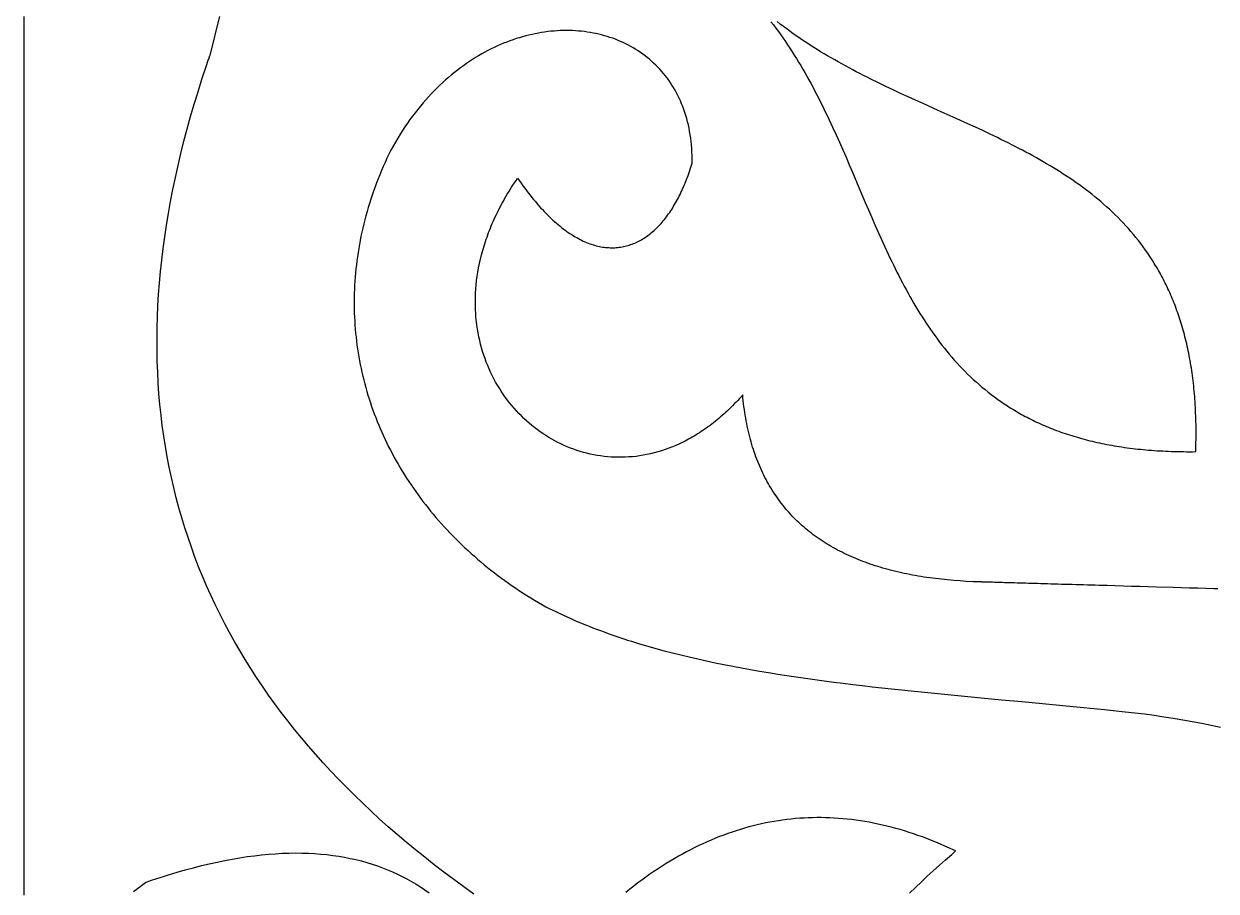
# Model space of a CAD drawing. Extents: x -275 to 275, y -935 to 935.
# Drawn here: x -154.6 to -98.8, y 739.7 to 780.2 of the extents above; entities that cross this region are included whole.
import ezdxf

# ---------------------------------------------------------------- set-up
doc = ezdxf.new("R2010")
doc.units = 0
doc.layers.add('LAYER_1', color=18, linetype='CONTINUOUS')

msp = doc.modelspace()

# ---------------------------------------------------------------- linework, layer by layer
at = {"layer": 'LAYER_1'}
for points in [[(-154.551, 780.593), (-154.551, 780.054), (-154.551, 779.513), (-154.551, 778.968), (-154.551, 778.421), (-154.551, 777.871), (-154.551, 777.319), (-154.551, 776.208), (-154.551, 775.089), (-154.551, 773.963), (-154.551, 772.831), (-154.551, 771.695), (-154.551, 770.554), (-154.551, 768.267), (-154.551, 765.977), (-154.551, 764.833), (-154.551, 763.861), (-154.551, 763.636), (-154.551, 762.556), (-154.551, 761.423), (-154.551, 760.297), (-154.551, 759.177), (-154.551, 758.066), (-154.551, 756.963), (-154.551, 756.415), (-154.551, 755.87), (-154.551, 755.327), (-154.551, 754.788), (-154.551, 754.252), (-154.551, 753.718), (-154.551, 753.188), (-154.551, 752.662), (-154.551, 752.291), (-154.551, 752.104), (-154.551, 751.62), (-154.551, 751.104), (-154.551, 750.593), (-154.551, 750.085), (-154.551, 749.582), (-154.551, 749.083), (-154.551, 748.589), (-154.551, 748.099), (-154.551, 747.614), (-154.551, 747.263), (-154.551, 747.108), (-154.551, 746.658), (-154.551, 746.188), (-154.551, 745.724), (-154.551, 745.264), (-154.551, 744.811), (-154.551, 744.362), (-154.551, 743.92), (-154.551, 743.484), (-154.551, 743.18), (-154.551, 743.007), (-154.551, 742.629), (-154.551, 742.315), (-154.551, 741.773), (-154.551, 741.396), (-154.551, 741.078), (-154.551, 740.871), (-154.551, 740.606), (-154.551, 740.394), (-154.551, 740.097), (-154.551, 739.845), (-154.551, 739.476)], [(-133.498, 739.526), (-133.973, 739.865), (-134.44, 740.206), (-134.9, 740.55), (-135.352, 740.897), (-135.797, 741.246), (-136.234, 741.599), (-136.664, 741.954), (-137.087, 742.312), (-137.502, 742.673), (-137.909, 743.036), (-138.309, 743.403), (-138.701, 743.772), (-139.086, 744.145), (-139.463, 744.52), (-139.832, 744.898), (-140.194, 745.279), (-140.549, 745.662), (-140.895, 746.049), (-141.234, 746.438), (-141.565, 746.831), (-141.889, 747.226), (-142.204, 747.624), (-142.512, 748.025), (-142.813, 748.429), (-143.105, 748.836), (-143.39, 749.246), (-143.667, 749.659), (-143.936, 750.075), (-144.197, 750.493), (-144.45, 750.915), (-144.696, 751.34), (-144.934, 751.767), (-145.163, 752.198), (-145.385, 752.632), (-145.599, 753.068), (-145.805, 753.508), (-146.003, 753.95), (-146.193, 754.396), (-146.375, 754.844), (-146.549, 755.296), (-146.715, 755.751), (-146.872, 756.208), (-147.022, 756.669), (-147.164, 757.133), (-147.298, 757.599), (-147.423, 758.069), (-147.541, 758.542), (-147.65, 759.018), (-147.751, 759.497), (-147.844, 759.979), (-147.929, 760.465), (-148.005, 760.953), (-148.073, 761.444), (-148.133, 761.939), (-148.185, 762.436), (-148.229, 762.937), (-148.264, 763.441), (-148.291, 763.948), (-148.31, 764.458), (-148.32, 764.971), (-148.322, 765.488), (-148.315, 766.007), (-148.3, 766.53), (-148.277, 767.056), (-148.246, 767.585), (-148.206, 768.117), (-148.157, 768.652), (-148.1, 769.191), (-148.035, 769.733), (-147.961, 770.278), (-147.878, 770.826), (-147.787, 771.377), (-147.687, 771.932), (-147.579, 772.49), (-147.463, 773.051), (-147.337, 773.615), (-147.203, 774.183), (-147.061, 774.753), (-146.91, 775.328), (-146.75, 775.905), (-146.581, 776.485), (-146.404, 777.069), (-146.218, 777.656), (-146.024, 778.247), (-145.923, 778.543), (-145.872, 778.692), (-145.859, 778.729), (-145.857, 778.735), (-145.856, 778.74), (-145.853, 778.75), (-145.843, 778.787), (-145.685, 779.39), (-145.532, 779.99), (-145.384, 780.587)], [(-119.602, 780.344), (-119.485, 780.193), (-119.37, 780.041), (-119.257, 779.887), (-119.145, 779.733), (-119.036, 779.577), (-118.927, 779.42), (-118.821, 779.263), (-118.716, 779.104), (-118.612, 778.944), (-118.51, 778.783), (-118.409, 778.621), (-118.31, 778.459), (-118.212, 778.295), (-118.115, 778.131), (-118.02, 777.965), (-117.926, 777.799), (-117.833, 777.633), (-117.741, 777.465), (-117.65, 777.297), (-117.561, 777.128), (-117.472, 776.959), (-117.385, 776.789), (-117.298, 776.618), (-117.212, 776.447), (-117.128, 776.275), (-117.044, 776.102), (-116.961, 775.93), (-116.879, 775.756), (-116.716, 775.409), (-116.556, 775.06), (-116.399, 774.709), (-116.244, 774.358), (-116.09, 774.006), (-115.938, 773.654), (-115.787, 773.301), (-115.487, 772.596), (-115.188, 771.892), (-115.039, 771.541), (-114.888, 771.191), (-114.736, 770.843), (-114.584, 770.497), (-114.429, 770.152), (-114.273, 769.809), (-114.194, 769.638), (-114.114, 769.468), (-114.034, 769.299), (-113.953, 769.13), (-113.871, 768.962), (-113.789, 768.795), (-113.706, 768.628), (-113.622, 768.463), (-113.537, 768.298), (-113.451, 768.133), (-113.365, 767.97), (-113.277, 767.808), (-113.188, 767.646), (-113.099, 767.485), (-113.008, 767.326), (-112.916, 767.167), (-112.823, 767.01), (-112.728, 766.853), (-112.633, 766.698), (-112.536, 766.543), (-112.438, 766.39), (-112.339, 766.238), (-112.238, 766.087), (-112.135, 765.938), (-112.032, 765.789), (-111.926, 765.642), (-111.819, 765.496), (-111.711, 765.352), (-111.601, 765.209), (-111.489, 765.067), (-111.376, 764.927), (-111.261, 764.788), (-111.144, 764.651), (-111.025, 764.515), (-110.904, 764.381), (-110.782, 764.249), (-110.658, 764.118), (-110.531, 763.988), (-110.403, 763.861), (-110.272, 763.735), (-110.14, 763.61), (-110.005, 763.488), (-109.869, 763.367), (-109.73, 763.248), (-109.588, 763.131), (-109.445, 763.016), (-109.299, 762.902), (-109.151, 762.791), (-109.001, 762.681), (-108.848, 762.574), (-108.692, 762.468), (-108.614, 762.416), (-108.534, 762.365), (-108.455, 762.314), (-108.374, 762.264), (-108.293, 762.214), (-108.211, 762.164), (-108.129, 762.115), (-108.045, 762.067), (-107.962, 762.019), (-107.877, 761.972), (-107.792, 761.925), (-107.706, 761.879), (-107.62, 761.834), (-107.532, 761.789), (-107.445, 761.744), (-107.356, 761.7), (-107.267, 761.657), (-107.177, 761.614), (-107.086, 761.572), (-106.995, 761.53), (-106.903, 761.489), (-106.81, 761.449), (-106.716, 761.409), (-106.622, 761.369), (-106.527, 761.331), (-106.431, 761.293), (-106.334, 761.255), (-106.237, 761.218), (-106.139, 761.182), (-106.04, 761.146), (-105.941, 761.111), (-105.84, 761.077), (-105.739, 761.043), (-105.637, 761.01), (-105.534, 760.977), (-105.431, 760.946), (-105.327, 760.914), (-105.222, 760.884), (-105.116, 760.854), (-105.009, 760.824), (-104.901, 760.796), (-104.793, 760.768), (-104.684, 760.74), (-104.574, 760.714), (-104.463, 760.688), (-104.351, 760.662), (-104.239, 760.638), (-104.125, 760.614), (-104.011, 760.59), (-103.896, 760.568), (-103.78, 760.546), (-103.663, 760.525), (-103.546, 760.504), (-103.427, 760.484), (-103.308, 760.465), (-103.187, 760.447), (-103.066, 760.429), (-102.944, 760.412), (-102.821, 760.396), (-102.697, 760.38), (-102.572, 760.365), (-102.446, 760.351), (-102.32, 760.338), (-102.192, 760.325), (-102.063, 760.313), (-101.934, 760.302), (-101.804, 760.292), (-101.672, 760.282), (-101.54, 760.273), (-101.407, 760.265), (-101.272, 760.258), (-101.137, 760.251), (-101.001, 760.245), (-100.864, 760.24), (-100.726, 760.236), (-100.587, 760.232), (-100.447, 760.23), (-100.306, 760.228), (-100.164, 760.226), (-100.021, 760.226), (-99.876, 760.226), (-99.731, 760.228), (-99.727, 760.372), (-99.723, 760.515), (-99.72, 760.658), (-99.718, 760.799), (-99.716, 760.94), (-99.716, 761.079), (-99.716, 761.218), (-99.717, 761.355), (-99.719, 761.492), (-99.722, 761.627), (-99.725, 761.762), (-99.73, 761.896), (-99.735, 762.029), (-99.74, 762.161), (-99.747, 762.292), (-99.754, 762.422), (-99.763, 762.551), (-99.772, 762.679), (-99.781, 762.806), (-99.792, 762.933), (-99.803, 763.058), (-99.815, 763.183), (-99.828, 763.306), (-99.841, 763.429), (-99.855, 763.551), (-99.87, 763.672), (-99.886, 763.792), (-99.902, 763.912), (-99.919, 764.03), (-99.937, 764.148), (-99.956, 764.265), (-99.975, 764.381), (-99.995, 764.496), (-100.016, 764.61), (-100.037, 764.723), (-100.059, 764.836), (-100.082, 764.948), (-100.106, 765.059), (-100.13, 765.169), (-100.155, 765.278), (-100.181, 765.386), (-100.207, 765.494), (-100.234, 765.601), (-100.261, 765.707), (-100.29, 765.812), (-100.319, 765.917), (-100.348, 766.021), (-100.378, 766.124), (-100.409, 766.226), (-100.441, 766.327), (-100.473, 766.428), (-100.506, 766.528), (-100.539, 766.627), (-100.574, 766.726), (-100.608, 766.823), (-100.644, 766.92), (-100.68, 767.017), (-100.716, 767.112), (-100.754, 767.207), (-100.791, 767.301), (-100.83, 767.394), (-100.869, 767.487), (-100.909, 767.579), (-100.949, 767.67), (-100.99, 767.761), (-101.031, 767.851), (-101.073, 767.94), (-101.116, 768.028), (-101.159, 768.116), (-101.203, 768.203), (-101.247, 768.29), (-101.292, 768.376), (-101.337, 768.461), (-101.383, 768.545), (-101.43, 768.629), (-101.477, 768.712), (-101.525, 768.795), (-101.573, 768.877), (-101.622, 768.958), (-101.671, 769.039), (-101.721, 769.119), (-101.771, 769.199), (-101.874, 769.356), (-101.978, 769.51), (-102.084, 769.663), (-102.193, 769.813), (-102.303, 769.961), (-102.416, 770.106), (-102.53, 770.249), (-102.646, 770.39), (-102.764, 770.529), (-102.884, 770.666), (-103.006, 770.801), (-103.129, 770.934), (-103.255, 771.064), (-103.381, 771.193), (-103.51, 771.32), (-103.64, 771.445), (-103.772, 771.568), (-103.906, 771.69), (-104.041, 771.809), (-104.178, 771.927), (-104.316, 772.043), (-104.455, 772.158), (-104.596, 772.27), (-104.739, 772.382), (-104.883, 772.492), (-105.028, 772.6), (-105.174, 772.707), (-105.322, 772.812), (-105.471, 772.916), (-105.622, 773.018), (-105.773, 773.12), (-105.926, 773.22), (-106.08, 773.318), (-106.235, 773.416), (-106.391, 773.512), (-106.548, 773.607), (-106.706, 773.701), (-106.865, 773.795), (-107.026, 773.887), (-107.187, 773.978), (-107.349, 774.068), (-107.511, 774.157), (-107.675, 774.245), (-107.84, 774.333), (-108.005, 774.419), (-108.171, 774.505), (-108.338, 774.59), (-108.506, 774.675), (-108.674, 774.759), (-108.843, 774.842), (-109.012, 774.924), (-109.353, 775.088), (-109.695, 775.25), (-110.04, 775.41), (-110.386, 775.569), (-110.734, 775.727), (-111.082, 775.885), (-111.782, 776.199), (-112.483, 776.514), (-112.834, 776.672), (-113.185, 776.832), (-113.535, 776.993), (-113.884, 777.156), (-114.232, 777.321), (-114.579, 777.488), (-114.924, 777.658), (-115.096, 777.744), (-115.267, 777.83), (-115.439, 777.918), (-115.609, 778.006), (-115.779, 778.095), (-115.949, 778.186), (-116.117, 778.277), (-116.285, 778.369), (-116.453, 778.462), (-116.62, 778.556), (-116.786, 778.651), (-116.951, 778.748), (-117.116, 778.845), (-117.279, 778.944), (-117.442, 779.044), (-117.604, 779.146), (-117.765, 779.248), (-117.925, 779.352), (-118.084, 779.458), (-118.242, 779.565), (-118.399, 779.673), (-118.556, 779.783), (-118.71, 779.894), (-118.864, 780.007), (-119.017, 780.122), (-119.168, 780.238), (-119.319, 780.356)], [(-98.705, 753.804), (-98.889, 753.81), (-99.262, 753.821), (-99.64, 753.832), (-100.021, 753.843), (-100.405, 753.854), (-100.791, 753.865), (-101.568, 753.888), (-102.345, 753.911), (-102.731, 753.922), (-103.116, 753.933), (-103.497, 753.945), (-103.874, 753.956), (-104.247, 753.967), (-104.431, 753.972), (-104.614, 753.977), (-104.796, 753.983), (-104.976, 753.988), (-105.154, 753.993), (-105.33, 753.998), (-105.505, 754.003), (-105.677, 754.008), (-105.848, 754.013), (-106.016, 754.018), (-106.182, 754.023), (-106.345, 754.028), (-106.506, 754.033), (-106.665, 754.037), (-106.821, 754.042), (-106.974, 754.046), (-107.124, 754.051), (-107.272, 754.055), (-107.416, 754.059), (-107.557, 754.063), (-107.695, 754.067), (-107.83, 754.071), (-107.961, 754.075), (-108.088, 754.079), (-108.213, 754.083), (-108.333, 754.086), (-108.449, 754.09), (-108.562, 754.093), (-108.671, 754.096), (-108.775, 754.099), (-108.876, 754.102), (-108.972, 754.105), (-109.064, 754.108), (-109.151, 754.11), (-109.234, 754.113), (-109.312, 754.115), (-109.385, 754.117), (-109.454, 754.119), (-109.518, 754.121), (-109.576, 754.123), (-109.63, 754.124), (-109.654, 754.125), (-109.678, 754.126), (-109.7, 754.126), (-109.721, 754.127), (-109.74, 754.127), (-109.758, 754.128), (-109.775, 754.128), (-109.79, 754.129), (-109.804, 754.129), (-109.816, 754.13), (-109.828, 754.13), (-109.837, 754.13), (-109.845, 754.13), (-109.852, 754.131), (-109.857, 754.131), (-109.861, 754.131), (-109.863, 754.131), (-109.864, 754.131), (-110.166, 754.142), (-110.464, 754.157), (-110.758, 754.176), (-111.049, 754.198), (-111.337, 754.223), (-111.62, 754.253), (-111.9, 754.285), (-112.039, 754.303), (-112.176, 754.322), (-112.313, 754.341), (-112.449, 754.361), (-112.584, 754.383), (-112.717, 754.405), (-112.85, 754.428), (-112.982, 754.452), (-113.113, 754.477), (-113.243, 754.503), (-113.372, 754.53), (-113.501, 754.558), (-113.628, 754.587), (-113.754, 754.617), (-113.879, 754.647), (-114.003, 754.679), (-114.127, 754.712), (-114.249, 754.745), (-114.37, 754.78), (-114.491, 754.815), (-114.61, 754.851), (-114.728, 754.889), (-114.845, 754.927), (-114.962, 754.967), (-115.077, 755.007), (-115.191, 755.048), (-115.305, 755.09), (-115.417, 755.134), (-115.528, 755.178), (-115.638, 755.223), (-115.748, 755.269), (-115.856, 755.317), (-115.963, 755.365), (-116.069, 755.414), (-116.174, 755.464), (-116.278, 755.516), (-116.381, 755.568), (-116.483, 755.621), (-116.584, 755.676), (-116.684, 755.731), (-116.782, 755.787), (-116.88, 755.845), (-116.977, 755.903), (-117.072, 755.963), (-117.167, 756.023), (-117.26, 756.085), (-117.353, 756.147), (-117.444, 756.211), (-117.534, 756.276), (-117.623, 756.342), (-117.711, 756.408), (-117.798, 756.476), (-117.884, 756.545), (-117.969, 756.615), (-118.053, 756.686), (-118.135, 756.759), (-118.217, 756.832), (-118.297, 756.906), (-118.376, 756.981), (-118.454, 757.058), (-118.531, 757.136), (-118.607, 757.214), (-118.682, 757.294), (-118.755, 757.375), (-118.828, 757.457), (-118.899, 757.54), (-118.969, 757.624), (-119.038, 757.709), (-119.106, 757.796), (-119.173, 757.883), (-119.238, 757.972), (-119.303, 758.062), (-119.366, 758.153), (-119.428, 758.245), (-119.489, 758.338), (-119.549, 758.432), (-119.608, 758.527), (-119.665, 758.624), (-119.721, 758.722), (-119.776, 758.821), (-119.83, 758.921), (-119.883, 759.022), (-119.935, 759.124), (-119.985, 759.228), (-120.034, 759.332), (-120.082, 759.438), (-120.129, 759.545), (-120.174, 759.653), (-120.218, 759.762), (-120.262, 759.873), (-120.303, 759.985), (-120.344, 760.098), (-120.384, 760.212), (-120.422, 760.327), (-120.459, 760.443), (-120.494, 760.561), (-120.529, 760.68), (-120.562, 760.8), (-120.594, 760.921), (-120.625, 761.044), (-120.655, 761.167), (-120.683, 761.292), (-120.71, 761.418), (-120.736, 761.546), (-120.76, 761.674), (-120.783, 761.804), (-120.805, 761.935), (-120.826, 762.067), (-120.846, 762.201), (-120.864, 762.335), (-120.881, 762.471), (-120.896, 762.609), (-120.911, 762.747), (-120.924, 762.887), (-121.001, 762.798), (-121.08, 762.712), (-121.158, 762.626), (-121.237, 762.542), (-121.316, 762.46), (-121.395, 762.379), (-121.475, 762.299), (-121.555, 762.221), (-121.635, 762.145), (-121.715, 762.069), (-121.796, 761.996), (-121.877, 761.923), (-121.958, 761.852), (-122.04, 761.783), (-122.121, 761.714), (-122.203, 761.648), (-122.285, 761.582), (-122.368, 761.518), (-122.45, 761.456), (-122.533, 761.394), (-122.616, 761.335), (-122.699, 761.276), (-122.782, 761.219), (-122.865, 761.163), (-122.949, 761.109), (-123.032, 761.056), (-123.116, 761.004), (-123.2, 760.953), (-123.284, 760.904), (-123.368, 760.856), (-123.453, 760.81), (-123.537, 760.765), (-123.622, 760.721), (-123.706, 760.678), (-123.876, 760.597), (-124.045, 760.521), (-124.215, 760.45), (-124.386, 760.384), (-124.556, 760.323), (-124.726, 760.267), (-124.896, 760.215), (-125.066, 760.169), (-125.236, 760.127), (-125.406, 760.091), (-125.576, 760.059), (-125.745, 760.031), (-125.914, 760.008), (-126.083, 759.99), (-126.251, 759.977), (-126.418, 759.967), (-126.585, 759.963), (-126.752, 759.962), (-126.917, 759.967), (-127.082, 759.975), (-127.246, 759.988), (-127.41, 760.004), (-127.572, 760.026), (-127.733, 760.051), (-127.893, 760.08), (-128.052, 760.113), (-128.21, 760.151), (-128.367, 760.192), (-128.523, 760.237), (-128.677, 760.286), (-128.829, 760.339), (-128.981, 760.396), (-129.13, 760.457), (-129.279, 760.521), (-129.425, 760.589), (-129.57, 760.66), (-129.713, 760.735), (-129.855, 760.813), (-129.994, 760.895), (-130.132, 760.981), (-130.268, 761.069), (-130.401, 761.162), (-130.533, 761.257), (-130.662, 761.356), (-130.79, 761.457), (-130.915, 761.562), (-131.037, 761.671), (-131.158, 761.782), (-131.275, 761.896), (-131.391, 762.013), (-131.504, 762.133), (-131.614, 762.256), (-131.722, 762.382), (-131.826, 762.511), (-131.929, 762.642), (-132.028, 762.776), (-132.124, 762.913), (-132.218, 763.053), (-132.308, 763.195), (-132.396, 763.339), (-132.48, 763.486), (-132.561, 763.636), (-132.639, 763.787), (-132.714, 763.942), (-132.785, 764.098), (-132.853, 764.257), (-132.917, 764.418), (-132.978, 764.581), (-133.036, 764.747), (-133.089, 764.914), (-133.139, 765.083), (-133.185, 765.255), (-133.228, 765.428), (-133.267, 765.604), (-133.301, 765.781), (-133.332, 765.96), (-133.359, 766.141), (-133.381, 766.323), (-133.4, 766.507), (-133.414, 766.693), (-133.424, 766.881), (-133.429, 767.07), (-133.431, 767.26), (-133.427, 767.452), (-133.42, 767.646), (-133.408, 767.84), (-133.391, 768.036), (-133.369, 768.234), (-133.343, 768.432), (-133.312, 768.632), (-133.276, 768.833), (-133.235, 769.035), (-133.19, 769.238), (-133.139, 769.443), (-133.083, 769.648), (-133.053, 769.751), (-133.022, 769.854), (-132.99, 769.957), (-132.956, 770.061), (-132.921, 770.165), (-132.885, 770.269), (-132.847, 770.373), (-132.808, 770.477), (-132.768, 770.582), (-132.726, 770.686), (-132.683, 770.791), (-132.639, 770.897), (-132.593, 771.002), (-132.546, 771.107), (-132.498, 771.213), (-132.448, 771.319), (-132.396, 771.424), (-132.344, 771.53), (-132.29, 771.637), (-132.234, 771.743), (-132.177, 771.849), (-132.119, 771.956), (-132.059, 772.062), (-131.998, 772.169), (-131.935, 772.276), (-131.871, 772.383), (-131.805, 772.49), (-131.738, 772.597), (-131.67, 772.704), (-131.599, 772.811), (-131.528, 772.919), (-131.455, 773.026), (-131.371, 772.905), (-131.287, 772.786), (-131.204, 772.67), (-131.12, 772.556), (-131.037, 772.445), (-130.954, 772.337), (-130.871, 772.23), (-130.788, 772.126), (-130.705, 772.025), (-130.622, 771.926), (-130.539, 771.83), (-130.457, 771.735), (-130.375, 771.644), (-130.292, 771.554), (-130.21, 771.467), (-130.129, 771.382), (-130.047, 771.3), (-129.965, 771.22), (-129.884, 771.142), (-129.803, 771.066), (-129.722, 770.993), (-129.641, 770.922), (-129.561, 770.853), (-129.48, 770.787), (-129.4, 770.723), (-129.32, 770.661), (-129.241, 770.601), (-129.161, 770.543), (-129.082, 770.488), (-129.003, 770.434), (-128.924, 770.383), (-128.846, 770.334), (-128.767, 770.287), (-128.689, 770.243), (-128.612, 770.2), (-128.534, 770.159), (-128.457, 770.121), (-128.38, 770.084), (-128.304, 770.05), (-128.227, 770.018), (-128.151, 769.988), (-128.075, 769.959), (-128, 769.933), (-127.925, 769.909), (-127.85, 769.886), (-127.776, 769.866), (-127.702, 769.848), (-127.628, 769.831), (-127.554, 769.817), (-127.481, 769.804), (-127.409, 769.794), (-127.336, 769.785), (-127.264, 769.778), (-127.193, 769.773), (-127.121, 769.77), (-127.05, 769.769), (-126.98, 769.769), (-126.91, 769.772), (-126.84, 769.776), (-126.771, 769.782), (-126.702, 769.79), (-126.633, 769.799), (-126.565, 769.81), (-126.498, 769.824), (-126.43, 769.838), (-126.364, 769.855), (-126.297, 769.873), (-126.231, 769.893), (-126.166, 769.915), (-126.101, 769.938), (-126.036, 769.963), (-125.972, 769.989), (-125.909, 770.018), (-125.845, 770.048), (-125.783, 770.079), (-125.721, 770.112), (-125.659, 770.147), (-125.598, 770.183), (-125.537, 770.221), (-125.477, 770.26), (-125.417, 770.301), (-125.358, 770.344), (-125.299, 770.388), (-125.241, 770.433), (-125.184, 770.48), (-125.127, 770.528), (-125.07, 770.578), (-125.014, 770.63), (-124.959, 770.682), (-124.904, 770.737), (-124.85, 770.792), (-124.796, 770.849), (-124.743, 770.908), (-124.691, 770.968), (-124.639, 771.029), (-124.588, 771.091), (-124.537, 771.155), (-124.487, 771.22), (-124.437, 771.287), (-124.389, 771.355), (-124.34, 771.424), (-124.293, 771.494), (-124.246, 771.566), (-124.199, 771.639), (-124.154, 771.713), (-124.109, 771.789), (-124.064, 771.865), (-124.021, 771.943), (-123.978, 772.022), (-123.935, 772.102), (-123.893, 772.184), (-123.852, 772.266), (-123.812, 772.35), (-123.772, 772.435), (-123.733, 772.521), (-123.695, 772.608), (-123.658, 772.696), (-123.621, 772.785), (-123.549, 772.967), (-123.481, 773.153), (-123.415, 773.343), (-123.353, 773.537), (-123.293, 773.735), (-123.292, 773.909), (-123.294, 774.08), (-123.3, 774.249), (-123.309, 774.416), (-123.321, 774.581), (-123.337, 774.743), (-123.357, 774.903), (-123.38, 775.061), (-123.406, 775.216), (-123.435, 775.369), (-123.467, 775.52), (-123.503, 775.668), (-123.542, 775.814), (-123.583, 775.958), (-123.628, 776.099), (-123.676, 776.238), (-123.726, 776.375), (-123.78, 776.509), (-123.836, 776.641), (-123.895, 776.77), (-123.957, 776.897), (-124.022, 777.021), (-124.089, 777.143), (-124.159, 777.263), (-124.232, 777.38), (-124.307, 777.494), (-124.384, 777.606), (-124.464, 777.716), (-124.547, 777.823), (-124.631, 777.928), (-124.718, 778.03), (-124.808, 778.129), (-124.899, 778.226), (-124.993, 778.32), (-125.089, 778.412), (-125.187, 778.501), (-125.287, 778.588), (-125.389, 778.672), (-125.493, 778.753), (-125.599, 778.832), (-125.707, 778.908), (-125.817, 778.982), (-125.928, 779.053), (-126.042, 779.121), (-126.157, 779.186), (-126.273, 779.249), (-126.392, 779.309), (-126.512, 779.367), (-126.633, 779.422), (-126.756, 779.474), (-126.88, 779.523), (-127.006, 779.569), (-127.133, 779.613), (-127.262, 779.654), (-127.391, 779.693), (-127.522, 779.728), (-127.654, 779.761), (-127.788, 779.791), (-127.922, 779.818), (-128.058, 779.842), (-128.194, 779.864), (-128.332, 779.882), (-128.47, 779.898), (-128.609, 779.911), (-128.75, 779.921), (-128.89, 779.928), (-129.032, 779.932), (-129.175, 779.934), (-129.318, 779.932), (-129.461, 779.928), (-129.606, 779.92), (-129.75, 779.91), (-129.896, 779.897), (-130.042, 779.881), (-130.188, 779.861), (-130.334, 779.839), (-130.481, 779.814), (-130.628, 779.786), (-130.776, 779.755), (-130.923, 779.721), (-131.071, 779.684), (-131.219, 779.643), (-131.367, 779.6), (-131.515, 779.554), (-131.663, 779.504), (-131.811, 779.452), (-131.959, 779.396), (-132.106, 779.338), (-132.254, 779.276), (-132.401, 779.211), (-132.548, 779.143), (-132.694, 779.072), (-132.84, 778.997), (-132.986, 778.92), (-133.131, 778.839), (-133.276, 778.756), (-133.421, 778.669), (-133.564, 778.578), (-133.707, 778.485), (-133.85, 778.388), (-133.991, 778.289), (-134.132, 778.186), (-134.272, 778.079), (-134.412, 777.97), (-134.55, 777.857), (-134.687, 777.741), (-134.824, 777.621), (-134.959, 777.499), (-135.094, 777.373), (-135.227, 777.243), (-135.359, 777.111), (-135.49, 776.975), (-135.62, 776.836), (-135.748, 776.693), (-135.875, 776.547), (-136.001, 776.398), (-136.125, 776.245), (-136.248, 776.089), (-136.369, 775.929), (-136.489, 775.766), (-136.607, 775.6), (-136.724, 775.43), (-136.839, 775.256), (-136.952, 775.08), (-137.064, 774.899), (-137.173, 774.716), (-137.281, 774.529), (-137.387, 774.338), (-137.479, 774.147), (-137.569, 773.955), (-137.656, 773.764), (-137.74, 773.572), (-137.822, 773.38), (-137.901, 773.188), (-137.978, 772.996), (-138.052, 772.804), (-138.123, 772.612), (-138.192, 772.42), (-138.258, 772.228), (-138.322, 772.036), (-138.383, 771.844), (-138.441, 771.651), (-138.497, 771.459), (-138.551, 771.267), (-138.602, 771.075), (-138.65, 770.883), (-138.696, 770.691), (-138.739, 770.5), (-138.78, 770.308), (-138.819, 770.116), (-138.855, 769.925), (-138.888, 769.733), (-138.919, 769.542), (-138.947, 769.351), (-138.974, 769.16), (-138.997, 768.97), (-139.018, 768.779), (-139.037, 768.589), (-139.053, 768.399), (-139.067, 768.209), (-139.079, 768.02), (-139.088, 767.831), (-139.094, 767.642), (-139.099, 767.453), (-139.101, 767.265), (-139.1, 767.076), (-139.097, 766.889), (-139.092, 766.701), (-139.085, 766.514), (-139.075, 766.328), (-139.063, 766.141), (-139.048, 765.956), (-139.031, 765.77), (-139.012, 765.585), (-138.991, 765.4), (-138.967, 765.216), (-138.941, 765.033), (-138.913, 764.849), (-138.882, 764.667), (-138.849, 764.484), (-138.814, 764.303), (-138.777, 764.121), (-138.737, 763.941), (-138.695, 763.76), (-138.651, 763.581), (-138.605, 763.402), (-138.556, 763.223), (-138.506, 763.046), (-138.453, 762.868), (-138.398, 762.692), (-138.34, 762.516), (-138.281, 762.34), (-138.219, 762.166), (-138.156, 761.992), (-138.09, 761.819), (-138.022, 761.646), (-137.951, 761.474), (-137.879, 761.303), (-137.805, 761.133), (-137.728, 760.963), (-137.649, 760.794), (-137.568, 760.626), (-137.486, 760.458), (-137.401, 760.292), (-137.313, 760.126), (-137.224, 759.961), (-137.133, 759.797), (-137.04, 759.634), (-136.945, 759.472), (-136.847, 759.31), (-136.748, 759.15), (-136.647, 758.99), (-136.543, 758.831), (-136.438, 758.674), (-136.33, 758.517), (-136.221, 758.361), (-136.109, 758.206), (-135.996, 758.052), (-135.881, 757.899), (-135.763, 757.747), (-135.644, 757.596), (-135.523, 757.446), (-135.4, 757.297), (-135.274, 757.149), (-135.147, 757.003), (-135.018, 756.857), (-134.888, 756.712), (-134.755, 756.569), (-134.62, 756.427), (-134.484, 756.285), (-134.345, 756.145), (-134.205, 756.006), (-134.063, 755.869), (-133.918, 755.732), (-133.773, 755.597), (-133.625, 755.463), (-133.475, 755.33), (-133.324, 755.198), (-133.171, 755.068), (-133.015, 754.938), (-132.859, 754.811), (-132.7, 754.684), (-132.539, 754.559), (-132.377, 754.435), (-132.213, 754.312), (-132.047, 754.191), (-131.88, 754.071), (-131.711, 753.952), (-131.539, 753.835), (-131.367, 753.719), (-131.192, 753.604), (-131.016, 753.491), (-130.838, 753.38), (-130.658, 753.27), (-130.477, 753.161), (-130.294, 753.054), (-130.132, 752.97), (-129.97, 752.888), (-129.806, 752.807), (-129.641, 752.727), (-129.475, 752.648), (-129.308, 752.57), (-129.14, 752.493), (-128.971, 752.418), (-128.801, 752.344), (-128.629, 752.27), (-128.457, 752.198), (-128.283, 752.127), (-128.109, 752.057), (-127.933, 751.988), (-127.756, 751.92), (-127.579, 751.854), (-127.4, 751.788), (-127.22, 751.723), (-127.039, 751.659), (-126.857, 751.596), (-126.675, 751.534), (-126.491, 751.473), (-126.306, 751.413), (-126.12, 751.354), (-125.934, 751.296), (-125.746, 751.239), (-125.368, 751.127), (-124.986, 751.019), (-124.601, 750.914), (-124.211, 750.812), (-123.819, 750.714), (-123.423, 750.619), (-123.023, 750.527), (-122.62, 750.437), (-122.214, 750.351), (-121.805, 750.268), (-121.392, 750.187), (-120.976, 750.108), (-120.558, 750.032), (-120.136, 749.959), (-119.712, 749.888), (-119.284, 749.819), (-118.854, 749.752), (-118.421, 749.687), (-117.986, 749.624), (-117.548, 749.562), (-117.107, 749.503), (-116.664, 749.445), (-116.219, 749.389), (-115.771, 749.334), (-115.321, 749.281), (-114.869, 749.228), (-114.414, 749.177), (-113.958, 749.127), (-113.499, 749.078), (-113.039, 749.03), (-112.577, 748.983), (-112.112, 748.936), (-111.646, 748.89), (-111.179, 748.844), (-110.71, 748.799), (-110.239, 748.754), (-109.767, 748.71), (-109.293, 748.665), (-108.818, 748.621), (-107.864, 748.532), (-106.905, 748.442), (-105.942, 748.35), (-104.975, 748.256), (-104.005, 748.158), (-103.033, 748.057), (-102.579, 748.006), (-102.128, 747.951), (-101.678, 747.89), (-101.23, 747.825), (-100.783, 747.755), (-100.338, 747.681), (-99.895, 747.602), (-99.453, 747.518), (-99.013, 747.43), (-98.574, 747.337)], [(-113.115, 739.572), (-112.842, 739.834), (-112.566, 740.095), (-112.288, 740.355), (-112.007, 740.613), (-111.723, 740.871), (-111.437, 741.127), (-111.148, 741.382), (-111.003, 741.509), (-110.967, 741.541), (-110.964, 741.543), (-110.964, 741.545), (-110.968, 741.546), (-110.974, 741.549), (-110.987, 741.556), (-111.04, 741.58), (-111.252, 741.678), (-111.463, 741.773), (-111.674, 741.864), (-111.885, 741.952), (-112.095, 742.037), (-112.305, 742.118), (-112.515, 742.197), (-112.725, 742.272), (-112.934, 742.344), (-113.142, 742.412), (-113.351, 742.477), (-113.559, 742.539), (-113.767, 742.598), (-113.974, 742.654), (-114.181, 742.706), (-114.388, 742.755), (-114.595, 742.801), (-114.801, 742.843), (-115.007, 742.883), (-115.212, 742.919), (-115.417, 742.952), (-115.622, 742.981), (-115.827, 743.007), (-116.031, 743.031), (-116.235, 743.05), (-116.438, 743.067), (-116.642, 743.08), (-116.844, 743.09), (-117.047, 743.097), (-117.249, 743.101), (-117.451, 743.101), (-117.653, 743.098), (-117.854, 743.092), (-118.055, 743.083), (-118.256, 743.07), (-118.456, 743.054), (-118.656, 743.035), (-118.856, 743.012), (-119.055, 742.987), (-119.254, 742.958), (-119.453, 742.926), (-119.651, 742.89), (-119.849, 742.852), (-120.047, 742.81), (-120.245, 742.765), (-120.442, 742.716), (-120.638, 742.664), (-120.835, 742.61), (-121.031, 742.551), (-121.227, 742.49), (-121.422, 742.425), (-121.617, 742.358), (-121.812, 742.286), (-122.007, 742.212), (-122.201, 742.134), (-122.395, 742.053), (-122.588, 741.969), (-122.782, 741.882), (-122.974, 741.791), (-123.167, 741.698), (-123.359, 741.6), (-123.551, 741.5), (-123.743, 741.396), (-123.934, 741.29), (-124.125, 741.179), (-124.316, 741.066), (-124.506, 740.949), (-124.696, 740.83), (-124.886, 740.707), (-125.075, 740.58), (-125.264, 740.451), (-125.453, 740.318), (-125.641, 740.182), (-125.829, 740.042), (-126.017, 739.9), (-126.204, 739.754), (-126.391, 739.605)], [(-149.429, 739.642), (-149.24, 739.785), (-149.048, 739.925), (-148.853, 740.065), (-148.841, 740.073), (-148.838, 740.076), (-148.836, 740.077), (-148.835, 740.077), (-148.831, 740.079), (-148.78, 740.097), (-148.576, 740.167), (-148.375, 740.235), (-148.174, 740.301), (-147.975, 740.365), (-147.777, 740.427), (-147.386, 740.545), (-147.001, 740.656), (-146.62, 740.759), (-146.245, 740.855), (-145.876, 740.943), (-145.512, 741.024), (-145.153, 741.098), (-144.799, 741.164), (-144.45, 741.223), (-144.107, 741.275), (-143.769, 741.32), (-143.436, 741.358), (-143.108, 741.389), (-142.784, 741.414), (-142.466, 741.431), (-142.153, 741.442), (-141.844, 741.446), (-141.541, 741.444), (-141.242, 741.435), (-140.948, 741.419), (-140.658, 741.398), (-140.373, 741.369), (-140.093, 741.335), (-139.817, 741.295), (-139.546, 741.248), (-139.28, 741.196), (-139.018, 741.137), (-138.76, 741.072), (-138.506, 741.002), (-138.257, 740.926), (-138.013, 740.844), (-137.772, 740.757), (-137.536, 740.664), (-137.303, 740.566), (-137.075, 740.462), (-136.851, 740.353), (-136.631, 740.238), (-136.415, 740.118), (-136.203, 739.993), (-135.995, 739.863), (-135.791, 739.728), (-135.591, 739.589)]]:
    msp.add_lwpolyline(points, dxfattribs=at)

doc.saveas('drawing.dxf')
